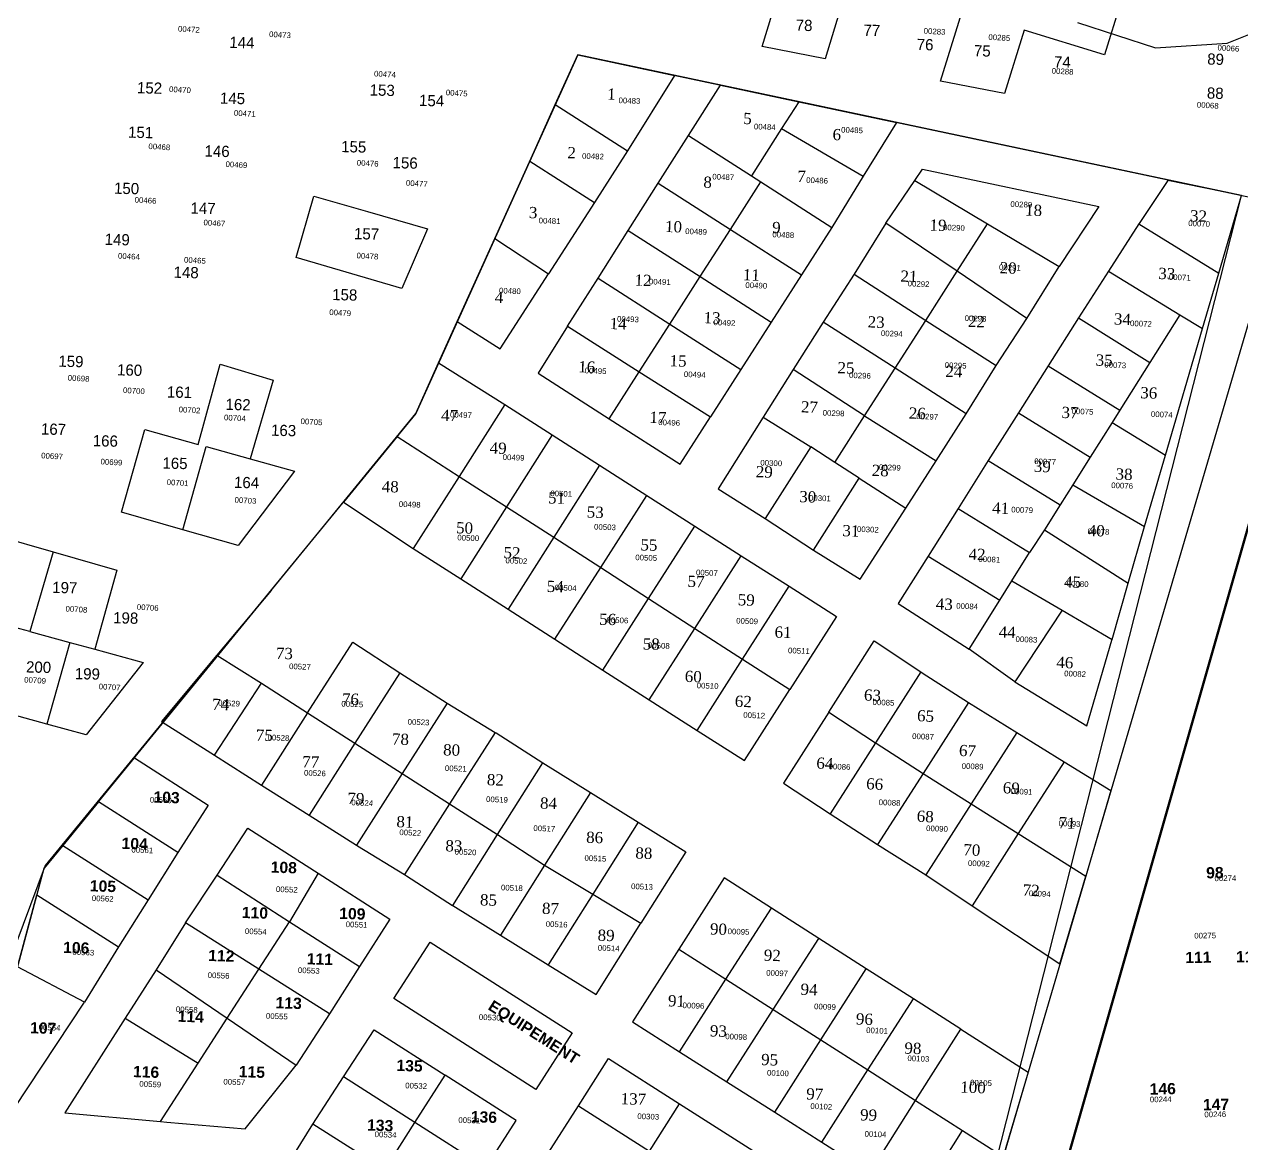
# Model space of a CAD drawing. Header units: metres. Extents: x 0 to 1324930, y 0 to 1631912.
# Drawn here: x 254117.3 to 254333.9, y 1631025.1 to 1631224.3 of the extents above; entities that cross this region are included whole.
import ezdxf
from ezdxf.enums import TextEntityAlignment as Align

# ---------------------------------------------------------------- set-up
doc = ezdxf.new("R2010")
doc.units = ezdxf.units.M
doc.header["$MEASUREMENT"] = 0
for name, color, linetype, lineweight in [('ASSIETTE IMMAT', 7, 'Continuous', 0), ('LimiteTF', 4, 'Continuous', 13), ('lotissement', 7, 'Continuous', 0)]:
    doc.layers.add(name, color=color, linetype=linetype, lineweight=lineweight)
for name, color, linetype in [('limites_parcelles', 7, 'Continuous'), ('limites_sections', 7, 'Continuous'), ('limites_tf', 7, 'Continuous'), ('numero_lot', 7, 'Continuous'), ('numero_parcelle', 7, 'Continuous')]:
    doc.layers.add(name, color=color, linetype=linetype)
doc.styles.get("Standard").update_dxf_attribs({"font": 'txt.shx'})
doc.styles.add('Style-Arial', font='arial.ttf')
doc.styles.add('Style-Comic Sans MS', font='comic.ttf')
doc.styles.add('Style-FANCY', font='times.ttf')
doc.styles.add('style1', font='')
doc.styles.get('style1').set_extended_font_data('Times New Roman', bold=True)

# ---------------------------------------------------------------- blocks, each defined once
blk = doc.blocks.new('*U93')
at = {"layer": 'LimiteTF', "color": 5, "linetype": 'Continuous', "lineweight": 30}
for p, q in [((-34.579972, 59.070028), (-7.939972, 123.860028)), ((-7.939972, 123.860028), (118.400028, 101.540028)), ((118.400028, 101.540028), (60.410028, -123.859972)), ((-97.919972, -24.049972), (-34.579972, 59.070028)), ((-118.399972, -112.229972), (-97.919972, -24.049972))]:
    blk.add_line(p, q, dxfattribs=at)

msp = doc.modelspace()

# ---------------------------------------------------------------- linework, layer by layer
at = {"layer": 'ASSIETTE IMMAT', "color": 2, "linetype": 'Continuous', "lineweight": 30, "elevation": 0.00005, "flags": 128}
for points in [[(254366.42724, 1631239.59217), (254359.15379, 1631208.87181), (254551.8551, 1631158.38071), (254480.32743, 1630878.12873), (254484.96735, 1630876.88831), (254484.96735, 1630876.88831), (254483.023, 1630869.4867), (254395.3871, 1630569.1026), (254394.76363, 1630566.741), (254382.80045, 1630626.43015), (254377.21493, 1630714.46368), (254399.21894, 1630756.61485), (254364.10084, 1630778.875), (254312.24829, 1630786.52013), (254272.3531, 1630794.59252), (254277.8231, 1630973.07252), (254333.84861, 1631193.82775), (254215.74971, 1631218.84719), (254186.92892, 1631154.99755), (254121.01885, 1631074.58379), (254089.057, 1630989.11905), (254053.7681, 1630970.23752), (253929.00716, 1630963.07748)], [(254304.66344, 1631224.58545), (254318.57396, 1631220.12626), (254331.32485, 1631220.91776), (254340.8081, 1631224.73796)]]:
    msp.add_lwpolyline(points, dxfattribs=at)
at = {"layer": 'limites_parcelles'}
for p, q in [((254264.88717, 1631235.0359), (254259.77034, 1631218.15386)), ((254248.55636, 1631220.32808), (254251.86679, 1631231.03351)), ((254280.28105, 1631214.17982), (254285.20031, 1631230.05332)), ((254312.38733, 1631228.22924), (254309.50702, 1631218.87061)), ((254295.19957, 1631223.2581), (254291.6748, 1631211.97426)), ((254309.50702, 1631218.87061), (254295.19957, 1631223.2581)), ((254259.77034, 1631218.15386), (254248.55636, 1631220.32808)), ((254211.76238, 1631210.01366), (254215.74971, 1631218.84719)), ((254215.74971, 1631218.84719), (254232.97574, 1631215.19783)), ((254232.97574, 1631215.19783), (254224.6219, 1631201.79176)), ((254291.6748, 1631211.97426), (254280.28105, 1631214.17982)), ((254235.47233, 1631204.52219), (254241.13125, 1631213.47007)), ((254241.13125, 1631213.47007), (254255.08121, 1631210.51475)), ((254207.21924, 1631199.94878), (254211.76238, 1631210.01366)), ((254211.76238, 1631210.01366), (254224.6219, 1631201.79176)), ((254255.08121, 1631210.51475), (254252.01161, 1631205.71421)), ((254255.08121, 1631210.51475), (254272.44793, 1631206.83558)), ((254252.01161, 1631205.71421), (254246.65149, 1631197.33153)), ((254252.01161, 1631205.71421), (254266.55735, 1631197.26522)), ((254272.44793, 1631206.83558), (254266.55735, 1631197.26522)), ((254230.08161, 1631195.9984), (254235.47233, 1631204.52219)), ((254235.47233, 1631204.52219), (254246.65149, 1631197.33153)), ((254224.6219, 1631201.79176), (254218.72303, 1631192.59273)), ((254200.98386, 1631186.13489), (254207.21924, 1631199.94878)), ((254207.21924, 1631199.94878), (254218.72303, 1631192.59273)), ((254275.73117, 1631196.48154), (254277.08993, 1631198.48913)), ((254277.08993, 1631198.48913), (254308.45798, 1631191.85406)), ((254242.92013, 1631187.78793), (254248.3329, 1631196.25002)), ((254246.65149, 1631197.33153), (254248.3329, 1631196.25002)), ((254248.3329, 1631196.25002), (254260.94093, 1631188.14027)), ((254266.55735, 1631197.26522), (254260.94093, 1631188.14027)), ((254270.58827, 1631188.88284), (254275.73117, 1631196.48154)), ((254275.73117, 1631196.48154), (254288.67663, 1631188.76666)), ((254320.77791, 1631196.46225), (254315.63054, 1631188.81941)), ((254333.84861, 1631193.82775), (254320.77791, 1631196.46225)), ((254224.75093, 1631187.56956), (254230.08161, 1631195.9984)), ((254230.08161, 1631195.9984), (254242.92013, 1631187.78793)), ((254165.66262, 1631182.8092), (254168.78456, 1631193.71606)), ((254168.78456, 1631193.71606), (254178.37408, 1631190.95402)), ((254218.72303, 1631192.59273), (254210.56166, 1631179.86545)), ((254329.80105, 1631179.98231), (254333.84861, 1631193.82775)), ((254178.37408, 1631190.95402), (254189.05132, 1631187.8838)), ((254308.45798, 1631191.85406), (254301.43125, 1631181.16551)), ((254189.05132, 1631187.8838), (254184.47138, 1631177.2479)), ((254219.38266, 1631179.11489), (254224.75093, 1631187.56956)), ((254224.75093, 1631187.56956), (254237.53986, 1631179.37664)), ((254237.53986, 1631179.37664), (254242.92013, 1631187.78793)), ((254242.92013, 1631187.78793), (254255.55123, 1631179.7101)), ((254260.94093, 1631188.14027), (254255.55123, 1631179.7101)), ((254270.58827, 1631188.88284), (254264.91643, 1631179.78799)), ((254283.26752, 1631180.32429), (254270.58827, 1631188.88284)), ((254283.26752, 1631180.32429), (254288.67663, 1631188.76666)), ((254288.67663, 1631188.76666), (254301.43125, 1631181.16551)), ((254315.59435, 1631188.76318), (254310.18243, 1631180.35551)), ((254315.63054, 1631188.81941), (254315.59435, 1631188.76318)), ((254315.59435, 1631188.76318), (254329.80105, 1631179.98231)), ((254194.32978, 1631171.39344), (254200.98386, 1631186.13489)), ((254200.98386, 1631186.13489), (254210.56166, 1631179.86545)), ((254184.47138, 1631177.2479), (254165.66262, 1631182.8092)), ((254295.68094, 1631171.94517), (254301.43125, 1631181.16551)), ((254201.95118, 1631166.52023), (254210.56166, 1631179.86545)), ((254213.91286, 1631170.53218), (254219.38266, 1631179.11489)), ((254219.38266, 1631179.11489), (254232.14645, 1631170.94481)), ((254232.14645, 1631170.94481), (254237.53986, 1631179.37664)), ((254237.53986, 1631179.37664), (254250.16649, 1631171.28769)), ((254255.55123, 1631179.7101), (254250.16649, 1631171.28769)), ((254264.91643, 1631179.78799), (254259.44019, 1631171.28542)), ((254264.91643, 1631179.78799), (254277.67507, 1631171.59578)), ((254277.67507, 1631171.59578), (254283.26752, 1631180.32429)), ((254295.68094, 1631171.94517), (254283.26752, 1631180.32429)), ((254310.18243, 1631180.35551), (254304.83261, 1631172.0443)), ((254310.18243, 1631180.35551), (254322.89984, 1631172.58424)), ((254326.92011, 1631170.12755), (254329.80105, 1631179.98231)), ((254322.89984, 1631172.58424), (254317.57061, 1631164.12243)), ((254322.89984, 1631172.58424), (254326.92011, 1631170.12755)), ((254191.00967, 1631164.03805), (254194.32978, 1631171.39344)), ((254194.32978, 1631171.39344), (254201.95118, 1631166.52023)), ((254213.91286, 1631170.53218), (254208.7302, 1631162.17322)), ((254213.91286, 1631170.53218), (254226.7105, 1631162.44646)), ((254226.7105, 1631162.44646), (254232.14645, 1631170.94481)), ((254232.14645, 1631170.94481), (254244.77786, 1631162.85946)), ((254250.16649, 1631171.28769), (254244.77786, 1631162.85946)), ((254259.44019, 1631171.28542), (254254.11628, 1631162.84889)), ((254272.2241, 1631163.08809), (254259.44019, 1631171.28542)), ((254272.2241, 1631163.08809), (254277.67507, 1631171.59578)), ((254277.67507, 1631171.59578), (254290.19988, 1631163.55372)), ((254290.19988, 1631163.55372), (254295.68094, 1631171.94517)), ((254304.83261, 1631172.0443), (254299.43901, 1631163.4807)), ((254304.83261, 1631172.0443), (254317.57061, 1631164.12243)), ((254320.32619, 1631147.57183), (254326.92011, 1631170.12755)), ((254148.20233, 1631149.51937), (254152.11953, 1631163.79034)), ((254152.11953, 1631163.79034), (254161.53838, 1631160.93958)), ((254186.92892, 1631154.99755), (254191.00967, 1631164.03805)), ((254191.00967, 1631164.03805), (254202.76487, 1631156.62245)), ((254317.57061, 1631164.12243), (254312.19931, 1631155.59382)), ((254208.7302, 1631162.17322), (254221.36659, 1631154.09202)), ((254221.36659, 1631154.09202), (254226.7105, 1631162.44646)), ((254226.7105, 1631162.44646), (254239.39134, 1631154.43454)), ((254244.77786, 1631162.85946), (254239.39134, 1631154.43454)), ((254254.11628, 1631162.84889), (254248.77518, 1631154.3728)), ((254266.78234, 1631154.59475), (254254.11628, 1631162.84889)), ((254266.78234, 1631154.59475), (254272.2241, 1631163.08809)), ((254284.89892, 1631154.96071), (254272.2241, 1631163.08809)), ((254284.89892, 1631154.96071), (254290.19988, 1631163.55372)), ((254299.43901, 1631163.4807), (254294.19341, 1631155.15207)), ((254299.43901, 1631163.4807), (254312.19931, 1631155.59382)), ((254161.53838, 1631160.93958), (254157.46321, 1631146.9398)), ((254202.76487, 1631156.62245), (254194.65814, 1631143.83109)), ((254202.76487, 1631156.62245), (254211.20114, 1631151.20706)), ((254294.19341, 1631155.15207), (254288.81132, 1631146.63016)), ((254294.19341, 1631155.15207), (254306.95389, 1631147.26509)), ((254312.19931, 1631155.59382), (254310.8398, 1631153.43517)), ((254183.62236, 1631150.95067), (254186.92892, 1631154.99755)), ((254221.36659, 1631154.09202), (254234.00483, 1631146.00962)), ((254234.00483, 1631146.00962), (254239.39134, 1631154.43454)), ((254248.77518, 1631154.3728), (254240.74499, 1631141.62924)), ((254248.77518, 1631154.3728), (254257.22363, 1631149.07455)), ((254261.51355, 1631146.30083), (254266.78234, 1631154.59475)), ((254266.78234, 1631154.59475), (254279.51951, 1631146.58149)), ((254279.51951, 1631146.58149), (254284.89892, 1631154.96071)), ((254310.8398, 1631153.43517), (254306.95389, 1631147.26509)), ((254310.8398, 1631153.43517), (254320.32619, 1631147.57183)), ((254134.59148, 1631137.4612), (254138.72198, 1631152.17058)), ((254138.72198, 1631152.17058), (254148.20233, 1631149.51937)), ((254183.62236, 1631150.95067), (254174.0692, 1631139.25861)), ((254183.62236, 1631150.95067), (254194.65814, 1631143.83109)), ((254211.20114, 1631151.20706), (254203.07405, 1631138.40168)), ((254211.20114, 1631151.20706), (254219.61661, 1631145.80502)), ((254145.46833, 1631134.33949), (254149.62943, 1631149.12865)), ((254149.62943, 1631149.12865), (254157.46321, 1631146.9398)), ((254257.22363, 1631149.07455), (254249.08062, 1631136.31131)), ((254261.51355, 1631146.30083), (254257.22363, 1631149.07455)), ((254157.46321, 1631146.9398), (254165.37684, 1631144.73035)), ((254274.11763, 1631138.16727), (254279.51951, 1631146.58149)), ((254288.81132, 1631146.63016), (254283.42923, 1631138.10825)), ((254288.81132, 1631146.63016), (254301.58261, 1631138.7365)), ((254306.95389, 1631147.26509), (254303.84977, 1631142.33633)), ((254316.61817, 1631134.88788), (254320.32619, 1631147.57183)), ((254165.37684, 1631144.73035), (254155.32725, 1631131.49542)), ((254219.61661, 1631145.80502), (254211.47732, 1631132.98041)), ((254219.61661, 1631145.80502), (254228.07655, 1631140.45064)), ((254265.80875, 1631143.52369), (254261.51355, 1631146.30083)), ((254194.65814, 1631143.83109), (254186.50119, 1631130.9605)), ((254194.65814, 1631143.83109), (254203.07405, 1631138.40168)), ((254257.73432, 1631130.68709), (254265.80875, 1631143.52369)), ((254265.80875, 1631143.52369), (254274.11763, 1631138.16727)), ((254303.84977, 1631142.33633), (254301.58261, 1631138.7365)), ((254303.84977, 1631142.33633), (254316.61817, 1631134.88788)), ((254219.85073, 1631127.57842), (254228.07655, 1631140.45064)), ((254228.07655, 1631140.45064), (254236.57442, 1631134.9385)), ((254240.74499, 1631141.62924), (254249.08062, 1631136.31131)), ((254174.0692, 1631139.25861), (254186.50119, 1631130.9605)), ((254203.07405, 1631138.40168), (254194.92717, 1631125.56512)), ((254203.07405, 1631138.40168), (254211.47732, 1631132.98041)), ((254266.0356, 1631125.53205), (254274.11763, 1631138.16727)), ((254283.42923, 1631138.10825), (254278.09052, 1631129.65208)), ((254283.42923, 1631138.10825), (254296.13612, 1631130.25439)), ((254301.58261, 1631138.7365), (254298.7887, 1631134.30031)), ((254145.46833, 1631134.33949), (254134.59148, 1631137.4612)), ((254249.08062, 1631136.31131), (254257.73432, 1631130.68709)), ((254110.45369, 1631133.84225), (254122.39818, 1631130.40252)), ((254155.32725, 1631131.49542), (254145.46833, 1631134.33949)), ((254228.3621, 1631122.08742), (254236.57442, 1631134.9385)), ((254236.57442, 1631134.9385), (254244.83592, 1631129.66602)), ((254298.7887, 1631134.30031), (254296.13612, 1631130.25439)), ((254298.7887, 1631134.30031), (254313.66666, 1631124.7917)), ((254313.66666, 1631124.7917), (254316.61817, 1631134.88788)), ((254211.47732, 1631132.98041), (254203.34869, 1631120.1726)), ((254211.47732, 1631132.98041), (254219.85073, 1631127.57842)), ((254122.39818, 1631130.40252), (254118.25144, 1631116.19327)), ((254122.39818, 1631130.40252), (254133.7239, 1631127.12744)), ((254186.50119, 1631130.9605), (254194.92717, 1631125.56512)), ((254236.59767, 1631116.77435), (254244.83592, 1631129.66602)), ((254244.83592, 1631129.66602), (254253.38085, 1631124.25897)), ((254257.73432, 1631130.68709), (254266.0356, 1631125.53205)), ((254278.09052, 1631129.65208), (254272.76918, 1631121.22342)), ((254278.09052, 1631129.65208), (254290.83393, 1631121.77564)), ((254292.98705, 1631125.2187), (254296.13612, 1631130.25439)), ((254133.7239, 1631127.12744), (254129.85812, 1631113.04608)), ((254211.70059, 1631114.82465), (254219.85073, 1631127.57842)), ((254219.85073, 1631127.57842), (254228.3621, 1631122.08742)), ((254194.92717, 1631125.56512), (254203.34869, 1631120.1726)), ((254290.83393, 1631121.77564), (254292.98705, 1631125.2187)), ((254292.98705, 1631125.2187), (254301.95948, 1631119.98462)), ((254310.82598, 1631114.81234), (254313.66666, 1631124.7917)), ((254161.18732, 1631123.49676), (254151.56321, 1631111.98719)), ((254245.09481, 1631111.29254), (254253.38085, 1631124.25897)), ((254253.38085, 1631124.25897), (254261.80723, 1631118.8742)), ((254220.23053, 1631109.3627), (254228.3621, 1631122.08742)), ((254228.3621, 1631122.08742), (254236.59767, 1631116.77435)), ((254272.76918, 1631121.22342), (254285.37575, 1631113.04746)), ((254285.37575, 1631113.04746), (254290.83393, 1631121.77564)), ((254203.34869, 1631120.1726), (254211.70059, 1631114.82465)), ((254261.80723, 1631118.8742), (254253.49793, 1631105.87137)), ((254301.95948, 1631119.98462), (254293.55216, 1631107.25955)), ((254301.95948, 1631119.98462), (254310.82598, 1631114.81234)), ((254118.25144, 1631116.19327), (254115.58677, 1631116.91329)), ((254118.25144, 1631116.19327), (254125.39711, 1631114.25959)), ((254228.48406, 1631104.07774), (254236.59767, 1631116.77435)), ((254236.59767, 1631116.77435), (254245.09481, 1631111.29254)), ((254125.39711, 1631114.25959), (254121.27811, 1631099.75013)), ((254125.39711, 1631114.25959), (254129.85812, 1631113.04608)), ((254167.69891, 1631101.72501), (254175.71056, 1631114.30043)), ((254175.71056, 1631114.30043), (254184.11559, 1631108.88214)), ((254211.70059, 1631114.82465), (254220.23053, 1631109.3627)), ((254260.41757, 1631101.88773), (254268.49373, 1631114.52987)), ((254268.49373, 1631114.52987), (254276.82556, 1631109.03215)), ((254306.3227, 1631099.43845), (254310.78096, 1631114.65419)), ((254310.78096, 1631114.65419), (254310.82598, 1631114.81234)), ((254129.85812, 1631113.04608), (254138.4209, 1631110.72176)), ((254151.56321, 1631111.98719), (254141.68495, 1631100.17368)), ((254151.56321, 1631111.98719), (254159.47573, 1631106.99922)), ((254293.55216, 1631107.25955), (254285.37575, 1631113.04746)), ((254138.4209, 1631110.72176), (254128.29394, 1631097.83742)), ((254236.99971, 1631098.62494), (254245.09481, 1631111.29254)), ((254245.09481, 1631111.29254), (254253.49793, 1631105.87137)), ((254184.11559, 1631108.88214), (254176.11635, 1631096.3262)), ((254184.11559, 1631108.88214), (254192.49545, 1631103.48009)), ((254220.23053, 1631109.3627), (254228.48406, 1631104.07774)), ((254276.82556, 1631109.03215), (254268.74947, 1631096.38996)), ((254276.82556, 1631109.03215), (254277.06079, 1631108.87694)), ((254277.06079, 1631108.87694), (254285.26731, 1631103.58829)), ((254151.14661, 1631094.18161), (254159.47573, 1631106.99922)), ((254159.47573, 1631106.99922), (254167.69891, 1631101.72501)), ((254245.42119, 1631093.23245), (254253.49793, 1631105.87137)), ((254293.55216, 1631107.25955), (254306.3227, 1631099.43845)), ((254192.49545, 1631103.48009), (254184.52107, 1631090.93555)), ((254192.49545, 1631103.48009), (254201.06545, 1631098.26498)), ((254228.48406, 1631104.07774), (254236.99971, 1631098.62494)), ((254285.26731, 1631103.58829), (254277.19492, 1631090.94544)), ((254285.26731, 1631103.58829), (254293.90408, 1631098.24989)), ((254121.27811, 1631099.75013), (254111.57777, 1631102.403)), ((254167.69891, 1631101.72501), (254159.49287, 1631088.84446)), ((254167.69891, 1631101.72501), (254176.11635, 1631096.3262)), ((254260.41757, 1631101.88773), (254252.3414, 1631089.24558)), ((254260.41757, 1631101.88773), (254268.74947, 1631096.38996)), ((254128.29394, 1631097.83742), (254121.27811, 1631099.75013)), ((254141.68495, 1631100.17368), (254151.14661, 1631094.18161)), ((254201.06545, 1631098.26498), (254192.95125, 1631085.52856)), ((254201.06545, 1631098.26498), (254201.24773, 1631098.15406)), ((254201.24773, 1631098.15406), (254209.52192, 1631092.81431)), ((254236.99971, 1631098.62494), (254245.42119, 1631093.23245)), ((254293.90408, 1631098.24989), (254285.76394, 1631085.53618)), ((254293.90408, 1631098.24989), (254302.32289, 1631093.04622)), ((254176.11635, 1631096.3262), (254167.94641, 1631083.5023)), ((254176.11635, 1631096.3262), (254184.52107, 1631090.93555)), ((254268.74947, 1631096.38996), (254260.67337, 1631083.74777)), ((254268.74947, 1631096.38996), (254268.86709, 1631096.31235)), ((254268.86709, 1631096.31235), (254277.19198, 1631090.9473)), ((254130.49457, 1631085.92786), (254136.86618, 1631093.72604)), ((254136.86618, 1631093.72604), (254150.00984, 1631085.32126)), ((254151.14661, 1631094.18161), (254159.49287, 1631088.84446)), ((254201.48204, 1631080.05705), (254209.52192, 1631092.81431)), ((254209.52192, 1631092.81431), (254217.9996, 1631087.54861)), ((254302.32289, 1631093.04622), (254294.1454, 1631080.24531)), ((254302.32289, 1631093.04622), (254310.61147, 1631087.92303)), ((254184.52107, 1631090.93555), (254176.39994, 1631078.16014)), ((254184.52107, 1631090.93555), (254192.95125, 1631085.52856)), ((254277.19492, 1631090.94544), (254269.12254, 1631078.30259)), ((254277.19198, 1631090.9473), (254277.19492, 1631090.94544)), ((254277.19492, 1631090.94544), (254285.76394, 1631085.53618)), ((254159.49287, 1631088.84446), (254167.94641, 1631083.5023)), ((254252.3414, 1631089.24558), (254260.67337, 1631083.74777)), ((254310.61147, 1631087.92303), (254306.13315, 1631072.67795)), ((254130.49457, 1631085.92786), (254124.12465, 1631078.13175)), ((254144.6215, 1631076.89588), (254130.49457, 1631085.92786)), ((254217.9996, 1631087.54861), (254209.85105, 1631074.60444)), ((254217.9996, 1631087.54861), (254226.49448, 1631082.27222)), ((254150.00984, 1631085.32126), (254144.6215, 1631076.89588)), ((254192.95125, 1631085.52856), (254184.94295, 1631072.95802)), ((254192.95125, 1631085.52856), (254201.48204, 1631080.05705)), ((254260.67337, 1631083.74777), (254269.12254, 1631078.30259)), ((254285.76394, 1631085.53618), (254277.67562, 1631072.90339)), ((254285.76394, 1631085.53618), (254294.1454, 1631080.24531)), ((254167.94641, 1631083.5023), (254176.39994, 1631078.16014)), ((254226.49448, 1631082.27222), (254218.4242, 1631069.4524)), ((254226.49448, 1631082.27222), (254234.98936, 1631076.99583)), ((254151.57205, 1631072.82894), (254157.06621, 1631081.18535)), ((254157.06621, 1631081.18535), (254169.59285, 1631073.17513)), ((254193.52649, 1631067.4336), (254201.48204, 1631080.05705)), ((254201.48204, 1631080.05705), (254209.85105, 1631074.60444)), ((254294.1454, 1631080.24531), (254285.9489, 1631067.41463)), ((254294.1454, 1631080.24531), (254306.13315, 1631072.67795)), ((254124.12465, 1631078.13175), (254120.80797, 1631074.07248)), ((254124.12465, 1631078.13175), (254139.32302, 1631068.48086)), ((254176.39994, 1631078.16014), (254176.54677, 1631078.06735)), ((254176.54677, 1631078.06735), (254184.94295, 1631072.95802)), ((254269.12254, 1631078.30259), (254277.67562, 1631072.90339)), ((254144.6215, 1631076.89588), (254139.32302, 1631068.48086)), ((254234.98936, 1631076.99583), (254226.99736, 1631064.30036)), ((254145.9893, 1631064.33777), (254151.57205, 1631072.82894)), ((254151.57205, 1631072.82894), (254164.44621, 1631064.51304)), ((254169.59285, 1631073.17513), (254164.44621, 1631064.51304)), ((254169.59285, 1631073.17513), (254182.34084, 1631065.02337)), ((254184.94295, 1631072.95802), (254185.31375, 1631072.73238)), ((254209.85105, 1631074.60444), (254202.01702, 1631062.1599)), ((254209.85105, 1631074.60444), (254218.4242, 1631069.4524)), ((254277.67562, 1631072.90339), (254285.9489, 1631067.41463)), ((254185.31375, 1631072.73238), (254193.47273, 1631067.46699)), ((254241.78192, 1631072.36464), (254233.73332, 1631059.70642)), ((254250.20648, 1631066.97726), (254241.78192, 1631072.36464)), ((254301.54714, 1631057.06628), (254306.13315, 1631072.67795)), ((254116.10054, 1631056.52587), (254119.53583, 1631069.33069)), ((254119.53583, 1631069.33069), (254134.02696, 1631060.08779)), ((254139.32302, 1631068.48086), (254134.02696, 1631060.08779)), ((254218.4242, 1631069.4524), (254210.5119, 1631056.88352)), ((254218.4242, 1631069.4524), (254226.99736, 1631064.30036)), ((254193.47273, 1631067.46699), (254193.52649, 1631067.4336)), ((254193.52649, 1631067.4336), (254202.01702, 1631062.1599)), ((254242.1233, 1631054.34113), (254250.20648, 1631066.97726)), ((254258.63134, 1631061.5897), (254250.20648, 1631066.97726)), ((254285.9489, 1631067.41463), (254301.54714, 1631057.06628)), ((254145.9893, 1631064.33777), (254140.73284, 1631056.02764)), ((254159.01315, 1631056.10638), (254145.9893, 1631064.33777)), ((254159.01315, 1631056.10638), (254164.44621, 1631064.51304)), ((254164.44621, 1631064.51304), (254176.95317, 1631056.59817)), ((254182.34084, 1631065.02337), (254176.95317, 1631056.59817)), ((254219.00678, 1631051.60713), (254226.99736, 1631064.30036)), ((254202.01702, 1631062.1599), (254210.5119, 1631056.88352)), ((254134.02696, 1631060.08779), (254127.98776, 1631050.26198)), ((254183.04762, 1631050.88449), (254189.47282, 1631060.93045)), ((254189.47282, 1631060.93045), (254214.74746, 1631044.76847)), ((254250.54815, 1631048.95355), (254258.63134, 1631061.5897)), ((254267.05619, 1631056.20215), (254258.63134, 1631061.5897)), ((254233.73332, 1631059.70642), (254225.49788, 1631046.75438)), ((254233.73332, 1631059.70642), (254242.1233, 1631054.34113)), ((254127.98776, 1631050.26198), (254116.10054, 1631056.52587)), ((254140.73284, 1631056.02764), (254135.25867, 1631047.37331)), ((254140.73284, 1631056.02764), (254153.38403, 1631047.39635)), ((254153.38403, 1631047.39635), (254159.01315, 1631056.10638)), ((254171.56418, 1631048.17382), (254159.01315, 1631056.10638)), ((254176.95317, 1631056.59817), (254171.56418, 1631048.17382)), ((254210.5119, 1631056.88352), (254219.00678, 1631051.60713)), ((254259.0212, 1631043.53514), (254267.05619, 1631056.20215)), ((254275.48033, 1631050.81504), (254267.05619, 1631056.20215)), ((254233.86636, 1631041.43336), (254242.1233, 1631054.34113)), ((254242.1233, 1631054.34113), (254250.54815, 1631048.95355)), ((254115.49952, 1631031.34209), (254127.98776, 1631050.26198)), ((254208.32116, 1631034.71955), (254183.04762, 1631050.88449)), ((254242.30517, 1631036.06762), (254250.54815, 1631048.95355)), ((254250.54815, 1631048.95355), (254259.0212, 1631043.53514)), ((254267.39711, 1631038.17885), (254275.48033, 1631050.81504)), ((254283.90515, 1631045.4275), (254275.48033, 1631050.81504)), ((254135.25867, 1631047.37331), (254124.48148, 1631030.53378)), ((254135.25867, 1631047.37331), (254148.20059, 1631039.37594)), ((254148.20059, 1631039.37594), (254153.38403, 1631047.39635)), ((254153.38403, 1631047.39635), (254165.65029, 1631039.02768)), ((254171.56418, 1631048.17382), (254165.65029, 1631039.02768)), ((254225.49788, 1631046.75438), (254233.86636, 1631041.43336)), ((254174.06545, 1631036.94589), (254179.51101, 1631045.33304)), ((254179.51101, 1631045.33304), (254192.14835, 1631037.2502)), ((254214.74746, 1631044.76847), (254208.32116, 1631034.71955)), ((254275.8798, 1631032.75428), (254283.90515, 1631045.4275)), ((254283.90515, 1631045.4275), (254295.8789, 1631037.77048)), ((254250.84144, 1631030.63991), (254259.0212, 1631043.53514)), ((254259.0212, 1631043.53514), (254267.39711, 1631038.17885)), ((254233.86636, 1631041.43336), (254242.30517, 1631036.06762)), ((254141.49648, 1631029.00257), (254148.20059, 1631039.37594)), ((254156.59433, 1631027.70855), (254165.65029, 1631039.02768)), ((254215.86242, 1631031.81217), (254221.25145, 1631040.2365)), ((254221.25145, 1631040.2365), (254233.88848, 1631032.15542)), ((254259.18207, 1631025.3366), (254267.39711, 1631038.17885)), ((254267.39711, 1631038.17885), (254275.8798, 1631032.75428)), ((254168.6192, 1631028.55767), (254174.06545, 1631036.94589)), ((254186.77805, 1631028.81491), (254174.06545, 1631036.94589)), ((254186.77805, 1631028.81491), (254192.14835, 1631037.2502)), ((254204.78454, 1631029.1681), (254192.14835, 1631037.2502)), ((254242.30517, 1631036.06762), (254250.84144, 1631030.63991)), ((254295.8789, 1631037.77048), (254291.47564, 1631022.78094)), ((254210.47386, 1631023.38856), (254215.86242, 1631031.81217)), ((254215.86242, 1631031.81217), (254228.49937, 1631023.73113)), ((254228.49937, 1631023.73113), (254233.88848, 1631032.15542)), ((254233.88848, 1631032.15542), (254248.21052, 1631022.99681)), ((254267.73764, 1631019.89662), (254275.8798, 1631032.75428)), ((254275.8798, 1631032.75428), (254284.2472, 1631027.40344)), ((254124.48148, 1631030.53378), (254141.49648, 1631029.00257)), ((254250.84144, 1631030.63991), (254259.18207, 1631025.3366)), ((254141.49648, 1631029.00257), (254142.65595, 1631028.89823)), ((254142.65595, 1631028.89823), (254156.59433, 1631027.70855)), ((254164.32541, 1631021.63037), (254168.6192, 1631028.55767)), ((254181.44079, 1631020.43152), (254168.6192, 1631028.55767)), ((254181.44079, 1631020.43152), (254186.77805, 1631028.81491)), ((254199.39917, 1631020.74244), (254186.77805, 1631028.81491)), ((254199.39917, 1631020.74244), (254204.78454, 1631029.1681)), ((254276.12106, 1631014.66976), (254284.2472, 1631027.40344)), ((254284.2472, 1631027.40344), (254291.47564, 1631022.78094)), ((254259.18207, 1631025.3366), (254267.73764, 1631019.89662))]:
    msp.add_line(p, q, dxfattribs=at)
at = {"layer": 'limites_sections', "color": 112, "linetype": 'Continuous', "lineweight": 40, "flags": 128}
for points in [[(253674.5907, 1631377.4081), (253696.53778, 1631631.55299), (253757.0504, 1631605.0124), (254274.3391, 1631378.1314), (254391.23009, 1631349.84463), (254373.7007, 1631270.31254), (254242.09831, 1630809.46707), (253976.91465, 1630881.7928), (253928.21617, 1630961.4925), (253736.80282, 1630938.19152), (253609.69659, 1630931.39724), (253609.13338, 1630987.02081), (253623.83294, 1631051.57557), (253646.24496, 1631234.3197), (253674.5907, 1631377.4081)], [(254391.23031, 1631349.84458), (254616.78469, 1631295.26207), (254601.91905, 1631243.02459), (254569.5419, 1631182.2248), (254530.2512, 1631049.2714), (254527.2805, 1631037.9628), (254483.023, 1630869.4867), (254450.47436, 1630757.92176), (254242.09831, 1630809.46707), (254373.7007, 1631270.31254), (254391.23031, 1631349.84458)]]:
    msp.add_lwpolyline(points, close=True, dxfattribs=at)
at = {"layer": 'lotissement', "color": 2, "linetype": 'Continuous', "lineweight": 0}
msp.add_line((254241.13395, 1631213.4754), (254341.26133, 1631192.25413), dxfattribs=at)

# ---------------------------------------------------------------- block references
at = {"layer": 'limites_tf', "color": 5, "linetype": 'Continuous', "lineweight": 30, "zscale": 10, "rotation": 358.0525}
msp.add_blockref('*U93', (254219.47898, 1631094.79643), dxfattribs=at)

# ---------------------------------------------------------------- texts
at = {"layer": 'numero_lot', "color": 7, "lineweight": 0, "style": 'Style-Comic Sans MS'}
for s, p in [('144', (254156.00911, 1631221.02617)), ('152', (254139.5744, 1631212.96014)), ('153', (254180.97246, 1631212.56464)), ('145', (254154.33279, 1631211.10705)), ('154', (254189.75811, 1631210.70639)), ('151', (254137.9821, 1631205.05264)), ('146', (254151.59284, 1631201.70223)), ('155', (254175.90006, 1631202.48751)), ('156', (254185.05111, 1631199.62418)), ('150', (254135.48772, 1631195.07922)), ('147', (254149.09647, 1631191.54016)), ('157', (254178.18977, 1631186.99234)), ('149', (254133.81999, 1631185.97759)), ('148', (254146.08387, 1631180.1257)), ('158', (254174.30283, 1631176.15309)), ('159', (254125.58421, 1631164.29115)), ('160', (254136.02258, 1631162.75073)), ('161', (254144.89501, 1631158.80547)), ('162', (254155.32644, 1631156.60476)), ('167', (254122.48607, 1631152.21724)), ('163', (254163.42168, 1631152.00731)), ('166', (254131.70827, 1631150.1393)), ('165', (254144.10184, 1631146.15704)), ('164', (254156.8313, 1631142.72155))]:
    msp.add_text(s, height=1.999996, rotation=358.57, dxfattribs=at).set_placement(p, align=Align.MIDDLE_CENTER)
at = {"layer": 'numero_lot', "color": 7, "linetype": 'Continuous', "lineweight": 0, "style": 'Style-FANCY'}
for s, height, rotation, p in [('1', 1.99999, 358.0575, (254221.74626, 1631211.8512)), ('5', 1.99999, 358.0575, (254245.9711, 1631207.52485)), ('6', 1.99999, 358.0575, (254261.86138, 1631204.66859)), ('2', 1.99999, 358.0575, (254214.6732, 1631201.43299)), ('8', 1.99999, 358.0575, (254238.86752, 1631196.18114)), ('7', 1.99999, 358.0575, (254255.58482, 1631197.23509)), ('18', 1.999994, 358.0575, (254296.87219, 1631191.1954)), ('3', 1.99999, 358.0575, (254207.82505, 1631190.77601)), ('32', 1.999994, 358.2218, (254326.21663, 1631190.17199)), ('10', 1.999994, 358.0575, (254232.80699, 1631188.27705)), ('9', 1.99999, 358.0575, (254251.10527, 1631188.11971)), ('19', 1.999994, 358.0575, (254279.86805, 1631188.52825)), ('20', 1.999994, 358.0575, (254292.35354, 1631180.92268)), ('12', 1.999994, 358.0575, (254227.38625, 1631178.72933)), ('11', 1.999994, 358.0575, (254246.64997, 1631179.69791)), ('21', 1.999994, 358.0575, (254274.6939, 1631179.43643)), ('33', 1.999994, 358.2218, (254320.56965, 1631179.9153)), ('4', 1.99999, 358.0575, (254201.7517, 1631175.69024)), ('13', 1.999994, 358.0575, (254239.67112, 1631172.05709)), ('22', 1.999994, 358.0575, (254286.70096, 1631171.38382)), ('34', 1.999994, 358.2218, (254312.67297, 1631171.81445)), ('14', 1.999994, 358.0575, (254222.95327, 1631171.00216)), ('23', 1.999994, 358.0575, (254268.85769, 1631171.2936)), ('16', 1.999994, 358.0575, (254217.36399, 1631163.31422)), ('15', 1.999994, 358.0575, (254233.61859, 1631164.38486)), ('25', 1.999994, 358.0575, (254263.48306, 1631163.13511)), ('35', 1.999994, 358.2218, (254309.43386, 1631164.49645)), ('24', 1.999994, 358.0575, (254282.69146, 1631162.48363)), ('36', 1.999994, 358.2218, (254317.36235, 1631158.68564)), ('27', 1.999994, 358.0575, (254256.99133, 1631156.17217)), ('47', 1.999994, 358.3325, (254192.95972, 1631154.67113)), ('17', 1.999994, 358.0575, (254230.03312, 1631154.31262)), ('26', 1.999994, 358.0575, (254276.18455, 1631155.05794)), ('37', 1.999994, 358.2218, (254303.3528, 1631155.17868)), ('49', 1.999994, 358.3325, (254201.59415, 1631148.85642)), ('39', 1.999994, 358.2218, (254298.42206, 1631145.59509)), ('29', 1.999994, 358.0575, (254248.95445, 1631144.62898)), ('28', 1.999994, 358.0575, (254269.58295, 1631144.85587)), ('38', 1.999994, 358.2218, (254312.97424, 1631144.21586)), ('48', 1.999994, 358.3325, (254182.39846, 1631141.99711)), ('51', 1.999994, 358.3325, (254211.9925, 1631139.97609)), ('30', 1.999994, 358.0575, (254256.68163, 1631140.19651)), ('53', 1.999994, 358.3325, (254218.86826, 1631137.45795)), ('41', 1.999994, 358.2218, (254291.00958, 1631138.17454)), ('50', 1.999994, 358.3325, (254195.62097, 1631134.65725)), ('31', 1.999994, 358.0575, (254264.35372, 1631134.14399)), ('40', 1.999994, 358.2218, (254308.02857, 1631134.16851)), ('52', 1.999994, 358.3325, (254204.06395, 1631130.2387)), ('55', 1.999994, 358.3325, (254228.42831, 1631131.6163)), ('42', 1.999994, 358.2218, (254286.81577, 1631129.95874)), ('54', 1.999994, 358.3325, (254211.76451, 1631124.21909)), ('57', 1.999994, 358.3325, (254236.81059, 1631125.11264)), ('45', 1.999994, 358.2218, (254303.80686, 1631125.02613)), ('59', 1.999994, 358.3325, (254245.7491, 1631121.83915)), ('43', 1.999994, 358.2218, (254280.98103, 1631121.09854)), ('56', 1.999994, 358.3325, (254221.09317, 1631118.38417)), ('61', 1.999994, 358.3325, (254252.30025, 1631116.0841)), ('44', 1.999994, 358.2218, (254292.1782, 1631116.1137)), ('58', 1.999994, 358.3325, (254228.84144, 1631113.98585)), ('73', 1.999994, 358.3325, (254163.57044, 1631112.31949)), ('46', 1.999994, 358.2218, (254302.43552, 1631110.69581)), ('60', 1.999994, 358.3325, (254236.31834, 1631108.20384)), ('76', 1.999994, 358.3325, (254175.31287, 1631104.19136)), ('63', 1.999994, 357.2376, (254268.20178, 1631104.86643)), ('74', 1.999994, 358.3325, (254152.22324, 1631103.21584)), ('62', 1.999994, 358.3325, (254245.22313, 1631103.77185)), ('65', 1.999994, 357.2376, (254277.65043, 1631101.19357)), ('75', 1.999994, 358.3325, (254160.00093, 1631097.74821)), ('78', 1.999994, 358.3325, (254184.21752, 1631097.04836)), ('80', 1.999994, 358.3325, (254193.31783, 1631095.13161)), ('67', 1.999994, 357.2376, (254285.11303, 1631095.00296)), ('77', 1.999994, 358.3325, (254168.24871, 1631093.01622)), ('64', 1.999994, 357.2376, (254259.73437, 1631092.74746)), ('82', 1.999994, 358.3325, (254201.09937, 1631089.81393)), ('66', 1.999994, 357.2376, (254268.59903, 1631089.07196)), ('69', 1.999994, 357.2376, (254292.90704, 1631088.36263)), ('79', 1.999994, 358.3325, (254176.29529, 1631086.49332)), ('84', 1.999994, 358.3325, (254210.56052, 1631085.64486)), ('68', 1.999994, 357.2376, (254277.59338, 1631083.30179)), ('81', 1.999994, 358.3325, (254185.00913, 1631082.346)), ('71', 1.999994, 357.2376, (254302.80709, 1631082.1523)), ('86', 1.999994, 358.3325, (254218.77062, 1631079.56639)), ('83', 1.999994, 358.3325, (254193.71893, 1631078.04974)), ('88', 1.999994, 358.3325, (254227.5238, 1631076.7655)), ('70', 1.999994, 357.2376, (254285.8834, 1631077.33434)), ('72', 1.999994, 357.2376, (254296.43309, 1631070.16459)), ('85', 1.999994, 358.3325, (254199.87778, 1631068.43647)), ('87', 1.999994, 358.3325, (254210.91521, 1631066.91665)), ('90', 1.999994, 358.0575, (254240.80367, 1631063.24858)), ('89', 1.999994, 358.3325, (254220.80829, 1631062.13675)), ('92', 1.999994, 358.0575, (254250.37981, 1631058.5773)), ('94', 1.999994, 358.0575, (254256.91342, 1631052.51136)), ('91', 1.999994, 358.0575, (254233.33088, 1631050.46356)), ('96', 1.999994, 358.0575, (254266.76961, 1631047.23125)), ('93', 1.999994, 358.0575, (254240.78799, 1631045.11472)), ('98', 1.999994, 358.0575, (254275.39851, 1631042.03778)), ('95', 1.999994, 358.0575, (254249.90017, 1631040.00993)), ('100', 1.999994, 358.0575, (254286.09565, 1631035.0802)), ('137', 1.999994, 358.0575, (254225.66366, 1631033.02381)), ('97', 1.999994, 358.0575, (254257.92943, 1631033.89326)), ('99', 1.999994, 358.0575, (254267.50756, 1631030.16546))]:
    msp.add_text(s, height=height, rotation=rotation, dxfattribs=at).set_placement(p, align=Align.MIDDLE_CENTER)
at = {"layer": 'numero_lot', "color": 7, "lineweight": 0, "style": 'Style-Arial'}
msp.add_text('00297', height=1, rotation=357.88, dxfattribs=at).set_placement((254276.02717, 1631155.03473), align=Align.TOP_LEFT)
at = {"layer": 'numero_lot', "color": 7, "lineweight": 0, "char_height": 1.999996, "attachment_point": 5, "rotation": 358.5699787, "line_spacing_factor": 0.6}
for s, insert in [('\\fComic Sans MS|b0|i0|c00|p71;78', (254256.03371, 1631224.09196)), ('\\fComic Sans MS|b0|i0|c00|p71;77', (254268.09828, 1631223.21053)), ('\\fComic Sans MS|b0|i0|c00|p71;76', (254277.56703, 1631220.65831)), ('\\fComic Sans MS|b0|i0|c00|p71;75', (254287.74262, 1631219.54516)), ('\\fComic Sans MS|b0|i0|c00|p71;74', (254301.99667, 1631217.57159)), ('\\fComic Sans MS|b0|i0|c00|p71;89', (254329.25346, 1631218.06646)), ('\\fComic Sans MS|b0|i0|c00|p71;88', (254329.18987, 1631212.0139)), ('\\fComic Sans MS|b0|i0|c00|p71;197', (254124.48913, 1631124.00972)), ('\\fComic Sans MS|b0|i0|c00|p71;198', (254135.32718, 1631118.61304)), ('\\fComic Sans MS|b0|i0|c00|p71;200', (254119.82853, 1631109.86111)), ('\\fComic Sans MS|b0|i0|c00|p71;199', (254128.50979, 1631108.66932))]:
    msp.add_mtext(s, dxfattribs=dict(at, insert=insert))
at = {"layer": 'numero_lot', "color": 7, "linetype": 'Continuous', "lineweight": 0, "char_height": 2, "attachment_point": 7, "line_spacing_factor": 0.72, "style": 'style1'}
for s, insert, rotation in [('\\fArial|b1|i0|c00|p39;103', (254140.23402, 1631085.75225), 358.0574722), ('\\fArial|b1|i0|c00|p39;104', (254134.56303, 1631077.51476), 358.0574722), ('\\fArial|b1|i0|c00|p39;108', (254161.09167, 1631073.27875), 358.0574722), ('\\fArial|b1|i0|c00|p39;105', (254128.91489, 1631069.94989), 358.0574722), ('\\fArial|b1|i0|c00|p39;110', (254155.95389, 1631065.20428), 358.0574722), ('\\fArial|b1|i0|c00|p39;109', (254173.29138, 1631065.03951), 358.0574722), ('\\fArial|b1|i0|c00|p39;106', (254124.16245, 1631058.9837), 358.0574722), ('\\fArial|b1|i0|c00|p39;112', (254149.98408, 1631057.58127), 358.0574722), ('\\fArial|b1|i0|c00|p39;111', (254167.51882, 1631056.98656), 358.0574722), ('\\fArial|b1|i0|c00|p39;113', (254161.96472, 1631049.13733), 358.0574722), ('\\fArial|b1|i0|c00|p39;EQUIPEMENT', (254199.33208, 1631048.55826), 327.4029173), ('\\fArial|b1|i0|c00|p39;114', (254144.5409, 1631046.76759), 358.0574722), ('\\fArial|b1|i0|c00|p39;107', (254118.28633, 1631044.68269), 358.0574722), ('\\fArial|b1|i0|c00|p39;116', (254136.59186, 1631036.88437), 358.0574722), ('\\fArial|b1|i0|c00|p39;115', (254155.4155, 1631036.88031), 358.0574722), ('\\fArial|b1|i0|c00|p39;135', (254183.46913, 1631037.97804), 358.0574722), ('\\fArial|b1|i0|c00|p39;136', (254196.69655, 1631028.85745), 358.0574722), ('\\fArial|b1|i0|c00|p39;133', (254178.2445, 1631027.36806), 358.0574722)]:
    msp.add_mtext(s, dxfattribs=dict(at, insert=insert, rotation=rotation))
at = {"layer": 'numero_lot', "color": 7, "linetype": 'Continuous', "lineweight": 13, "char_height": 2, "attachment_point": 7, "rotation": 1.0559066, "line_spacing_factor": 0.72, "style": 'style1'}
for s, insert in [('\\fArial|b1|i0|c00|p39;98', (254327.58824, 1631072.23181)), ('\\fArial|b1|i0|c00|p39;111', (254323.87193, 1631057.18112)), ('\\fArial|b1|i0|c00|p39;110', (254332.91117, 1631057.29379)), ('\\fArial|b1|i0|c00|p39;146', (254317.53755, 1631033.75511)), ('\\fArial|b1|i0|c00|p39;147', (254327.02352, 1631030.9958))]:
    msp.add_mtext(s, dxfattribs=dict(at, insert=insert))
at = {"layer": 'numero_parcelle', "color": 5, "lineweight": 0, "style": 'Style-Arial'}
for s, rotation, p in [('00472', 356.57, (254144.66385, 1631224.01595)), ('00473', 356.57, (254160.87232, 1631223.04447)), ('00283', 356.57, (254277.34113, 1631223.63467)), ('00285', 356.57, (254288.86089, 1631222.53973)), ('00066', 356.57, (254329.62339, 1631220.6444)), ('00474', 356.57, (254179.54736, 1631216.02639)), ('00288', 356.57, (254300.12452, 1631216.52925)), ('00470', 356.57, (254143.07602, 1631213.25738)), ('00475', 356.57, (254192.31215, 1631212.66585)), ('00068', 356.57, (254325.9496, 1631210.48276)), ('00471', 356.57, (254154.60992, 1631209.02682)), ('00468', 356.57, (254139.40223, 1631203.09574)), ('00469', 356.57, (254153.12073, 1631199.914)), ('00476', 356.57, (254176.475, 1631200.16588)), ('00477', 356.57, (254185.21821, 1631196.57448)), ('00466', 356.57, (254136.94524, 1631193.56903)), ('00467', 356.57, (254149.19794, 1631189.53133)), ('00464', 356.57, (254133.99025, 1631183.60025)), ('00478', 356.57, (254176.42822, 1631183.65213)), ('00465', 356.57, (254145.73552, 1631182.89628)), ('00479', 356.57, (254171.5799, 1631173.56089)), ('00698', 356.57, (254125.04195, 1631161.8907)), ('00700', 356.57, (254134.87846, 1631159.68318)), ('00702', 356.57, (254144.77673, 1631156.25851)), ('00704', 356.57, (254152.85001, 1631154.82966)), ('00705', 356.57, (254166.47394, 1631154.14908)), ('00697', 356.57, (254120.31452, 1631148.05243)), ('00699', 356.57, (254130.88389, 1631146.97902)), ('00701', 356.57, (254142.65335, 1631143.30736)), ('00703', 356.57, (254154.72349, 1631140.157)), ('00708', 356.57, (254124.64932, 1631120.78295)), ('00706', 356.57, (254137.33151, 1631121.10146)), ('00709', 356.57, (254117.2909, 1631108.14558)), ('00707', 356.57, (254130.55568, 1631106.94605)), ('00274', 0.71413, (254329.04682, 1631072.77698)), ('00275', 0.71413, (254325.44094, 1631062.57222)), ('00244', 0.71413, (254317.54257, 1631033.4243)), ('00246', 0.71413, (254327.24538, 1631030.75666))]:
    msp.add_text(s, height=1, rotation=rotation, dxfattribs=at).set_placement(p, align=Align.TOP_LEFT)
at = {"layer": 'numero_parcelle', "color": 5, "lineweight": 13, "style": 'Style-Arial'}
for s, p in [('00483', (254223.03719, 1631211.26617)), ('00484', (254247.11986, 1631206.60365)), ('00485', (254262.64081, 1631206.02909)), ('00482', (254216.54823, 1631201.37173)), ('00487', (254239.72509, 1631197.6855)), ('00486', (254256.42186, 1631197.06742)), ('00289', (254292.76549, 1631192.79882)), ('00481', (254208.82245, 1631189.87325)), ('00489', (254234.891, 1631187.96549)), ('00290', (254280.77073, 1631188.66373)), ('00070', (254324.39964, 1631189.38432)), ('00488', (254250.41195, 1631187.39094)), ('00291', (254290.73471, 1631181.5609)), ('00491', (254228.43689, 1631179.01252)), ('00071', (254320.95042, 1631179.81506)), ('00480', (254201.76731, 1631177.40719)), ('00490', (254245.604, 1631178.37703)), ('00292', (254274.4796, 1631178.66096)), ('00493', (254222.77541, 1631172.3871)), ('00293', (254284.61282, 1631172.49462)), ('00492', (254239.94251, 1631171.75161)), ('00072', (254314.05212, 1631171.5856)), ('00294', (254269.71147, 1631169.81393)), ('00295', (254281.07402, 1631164.1408)), ('00073', (254309.47314, 1631164.21305)), ('00495', (254217.01808, 1631163.17265)), ('00494', (254234.65552, 1631162.51975)), ('00296', (254264.05247, 1631162.34667)), ('00497', (254193.04685, 1631155.33951)), ('00298', (254259.364, 1631155.65156)), ('00075', (254303.64988, 1631155.94379)), ('00074', (254317.75983, 1631155.42147)), ('00496', (254230.10016, 1631153.96787)), ('00499', (254202.42127, 1631147.75977)), ('00300', (254248.27003, 1631146.76934)), ('00077', (254296.99544, 1631147.03191)), ('00299', (254269.36776, 1631145.98835)), ('00076', (254310.69723, 1631142.75367)), ('00501', (254210.89587, 1631141.31813)), ('00301', (254256.92007, 1631140.52323)), ('00498', (254183.93641, 1631139.39936)), ('00079', (254292.90917, 1631138.42899)), ('00500', (254194.35577, 1631133.44559)), ('00503', (254218.6824, 1631135.37334)), ('00302', (254265.46063, 1631134.95457)), ('00078', (254306.49151, 1631134.55921)), ('00502', (254202.9175, 1631129.35762)), ('00505', (254226.01603, 1631129.9167)), ('00081', (254287.066, 1631129.62176)), ('00507', (254236.81945, 1631127.24108)), ('00080', (254302.78349, 1631125.2689)), ('00504', (254211.68826, 1631124.55485)), ('00084', (254283.12406, 1631121.28286)), ('00506', (254220.8945, 1631118.7932)), ('00509', (254243.96689, 1631118.64617)), ('00508', (254228.26298, 1631114.27802)), ('00083', (254293.67037, 1631115.37059)), ('00511', (254253.19055, 1631113.35526)), ('00527', (254164.41445, 1631110.53678)), ('00082', (254302.3254, 1631109.25898)), ('00510', (254236.94661, 1631107.12158)), ('00529', (254151.79255, 1631104.00068)), ('00525', (254173.72146, 1631103.86231)), ('00085', (254268.23436, 1631104.14892)), ('00512', (254245.22961, 1631101.86548)), ('00523', (254185.51262, 1631100.65207)), ('00528', (254160.58195, 1631097.88408)), ('00087', (254275.27682, 1631098.097)), ('00521', (254192.13643, 1631092.40626)), ('00086', (254260.41029, 1631092.72142)), ('00089', (254284.0961, 1631092.78738)), ('00526', (254167.07693, 1631091.58307)), ('00091', (254292.81087, 1631088.28971)), ('00560', (254139.64987, 1631086.78188)), ('00524', (254175.49307, 1631086.28837)), ('00519', (254199.46756, 1631086.88236)), ('00088', (254269.32411, 1631086.33087)), ('00517', (254207.88868, 1631081.72216)), ('00090', (254277.76515, 1631081.70865)), ('00093', (254301.34645, 1631082.58655)), ('00522', (254184.04359, 1631080.9887)), ('00561', (254136.35992, 1631077.88013)), ('00520', (254193.87323, 1631077.5272)), ('00515', (254216.97672, 1631076.4026)), ('00092', (254285.20577, 1631075.50731)), ('00552', (254162.07131, 1631070.86777)), ('00518', (254202.11516, 1631071.16152)), ('00513', (254225.26843, 1631071.38187)), ('00562', (254129.3123, 1631069.25216)), ('00094', (254296.04075, 1631070.12307)), ('00551', (254174.48899, 1631064.61686)), ('00516', (254210.08335, 1631064.67128)), ('00554', (254156.54669, 1631063.39553)), ('00095', (254242.44842, 1631063.3675)), ('00514', (254219.3456, 1631060.42271)), ('00563', (254125.86308, 1631059.68291)), ('00556', (254149.93208, 1631055.55961)), ('00553', (254165.97812, 1631056.4471)), ('00097', (254249.30671, 1631055.97559)), ('00558', (254144.26632, 1631049.49662)), ('00096', (254234.42524, 1631050.19653)), ('00099', (254257.83234, 1631050.00345)), ('00555', (254160.29422, 1631048.30737)), ('00530', (254198.17491, 1631048.10038)), ('00564', (254119.85063, 1631046.30283)), ('00098', (254242.02514, 1631044.66269)), ('00101', (254267.09459, 1631045.75487)), ('00103', (254274.44564, 1631040.76896)), ('00100', (254249.4558, 1631038.19236)), ('00559', (254137.77787, 1631036.21162)), ('00557', (254152.72895, 1631036.60092)), ('00532', (254185.07515, 1631035.92542)), ('00105', (254285.58922, 1631036.45074)), ('00102', (254257.17514, 1631032.25006)), ('00531', (254194.53645, 1631029.78396)), ('00303', (254226.38815, 1631030.45856)), ('00104', (254266.81564, 1631027.31408)), ('00534', (254179.64009, 1631027.23776))]:
    msp.add_text(s, height=1, rotation=357.88, dxfattribs=at).set_placement(p, align=Align.TOP_LEFT)

doc.saveas('drawing.dxf')
